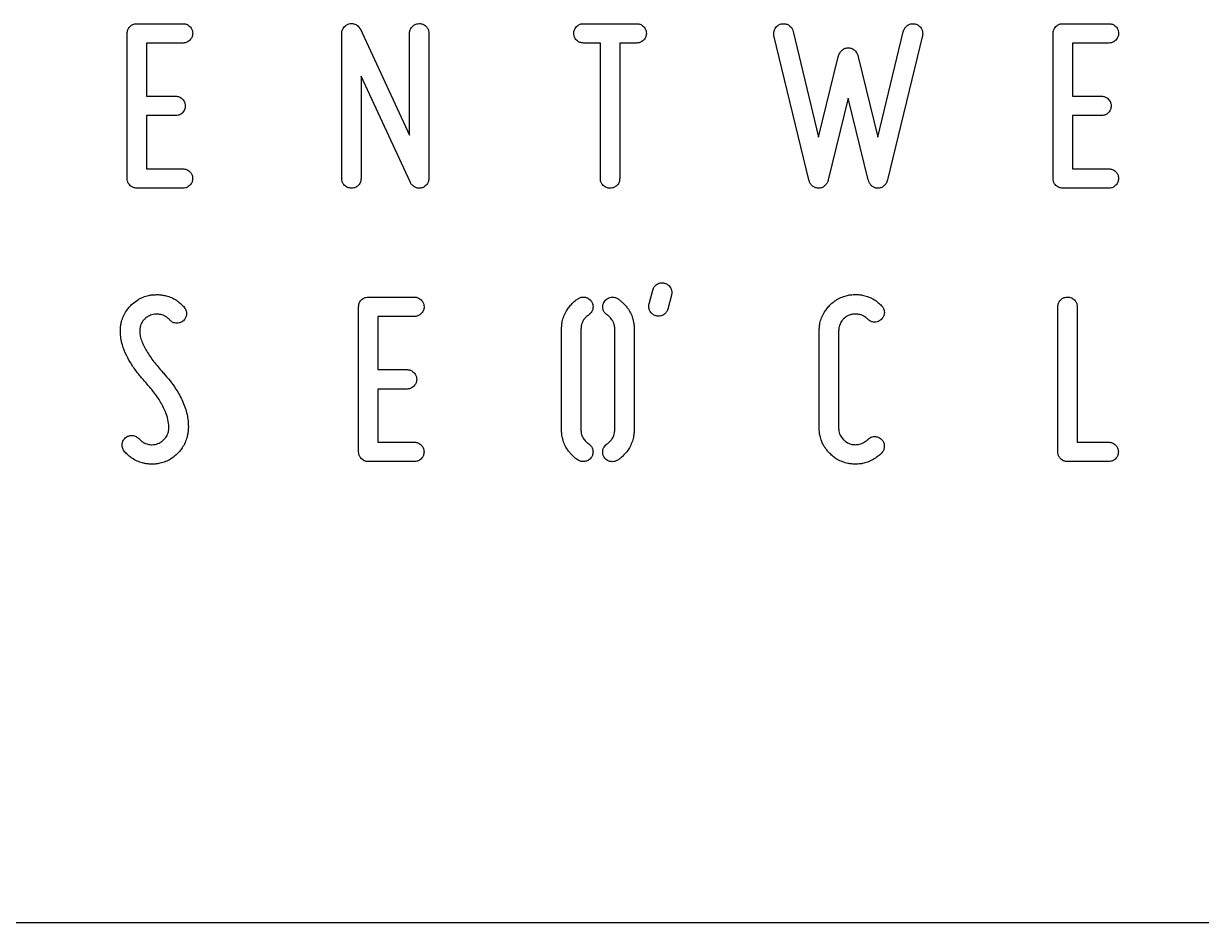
# Model space of a CAD drawing. Header units: millimetres. Extents: x 0 to 1221, y 0 to 920.
# Drawn here: x 305.3 to 610.7, y 0 to 233.1 of the extents above; entities that cross this region are included whole.
import ezdxf

# ---------------------------------------------------------------- set-up
doc = ezdxf.new("R2010")
doc.units = ezdxf.units.MM

msp = doc.modelspace()

# ---------------------------------------------------------------- linework, layer by layer
at = {"color": 7, "linetype": 'Continuous', "lineweight": 25}
for p, q in [((334.71, 233.04), (346.66, 233.04)), ((450.46, 233.04), (464.26, 233.04)), ((574.71, 233.04), (586.66, 233.04)), ((332.19, 192.89), (332.2, 230.53)), ((387.8, 192.89), (387.81, 230.56)), ((392.54, 231.75), (405.36, 204.15)), ((405.36, 204.15), (405.37, 230.56)), ((410.39, 230.56), (410.38, 192.86)), ((508.89, 192.52), (499.84, 230)), ((504.83, 230.97), (511.41, 203.62)), ((526.78, 203.61), (533.37, 230.96)), ((538.36, 229.99), (529.25, 192.51)), ((572.19, 192.89), (572.2, 230.53)), ((337.21, 228.02), (337.21, 214.22)), ((346.66, 228.02), (337.21, 228.02)), ((454.85, 228.02), (450.46, 228.02)), ((454.84, 192.89), (454.85, 228.02)), ((459.87, 228.02), (459.86, 192.89)), ((464.26, 228.02), (459.87, 228.02)), ((577.21, 228.02), (577.21, 214.22)), ((586.66, 228.02), (577.21, 228.02)), ((511.41, 203.62), (516.49, 224.41)), ((521.7, 224.41), (526.78, 203.61)), ((392.82, 219.43), (392.81, 192.89)), ((405.52, 192.01), (392.82, 219.43)), ((337.21, 214.22), (344.74, 214.22)), ((577.21, 214.22), (584.74, 214.22)), ((519.09, 213.72), (513.91, 192.55)), ((524.29, 192.51), (519.09, 213.72)), ((337.21, 209.2), (337.21, 195.4)), ((344.74, 209.2), (337.21, 209.2)), ((577.21, 209.2), (577.21, 195.4)), ((584.74, 209.2), (577.21, 209.2)), ((337.21, 195.4), (346.65, 195.4)), ((577.21, 195.4), (586.65, 195.4)), ((346.65, 190.38), (334.7, 190.38)), ((586.65, 190.38), (574.7, 190.38)), ((339.77, 162.78), (340.33, 162.78)), ((394.69, 162.15), (406.64, 162.15)), ((467.47, 160.36), (468.44, 163.97)), ((473.27, 162.68), (472.3, 159.04)), ((392.17, 122), (392.18, 159.64)), ((573.42, 122), (573.43, 159.64)), ((578.45, 159.64), (578.44, 124.51)), ((340.08, 157.73), (339.74, 157.73)), ((397.2, 157.13), (397.19, 143.33)), ((406.64, 157.13), (397.2, 157.13)), ((330.42, 153.31), (330.42, 153.84)), ((335.44, 153.59), (335.44, 153.34)), ((444.78, 127.78), (444.79, 153.84)), ((449.81, 153.84), (449.8, 127.77)), ((458.58, 127.77), (458.59, 153.84)), ((463.61, 153.84), (463.6, 127.77)), ((511.57, 128.24), (511.58, 153.4)), ((516.6, 153.37), (516.59, 128.27)), ((397.19, 143.33), (404.72, 143.33)), ((397.19, 138.31), (397.19, 124.51)), ((404.72, 138.31), (397.19, 138.31)), ((342.99, 128.05), (342.99, 128.43)), ((338.38, 123.88), (338.6, 123.88)), ((397.19, 124.51), (406.63, 124.51)), ((578.44, 124.51), (586.6, 124.51)), ((406.63, 119.49), (394.68, 119.49)), ((586.6, 119.49), (575.93, 119.49)), ((338.63, 118.83), (338.09, 118.83)), ((0, 0), (920, 0))]:
    msp.add_line(p, q, dxfattribs=at)
for points, knots in [([(332.2, 230.53), (332.21, 230.71), (332.23, 231.14), (332.47, 231.78), (332.79, 232.14), (332.93, 232.3)], [0, 0, 0, 0, 0.266275, 0.667601, 1, 1, 1, 1]), ([(332.93, 232.3), (333.06, 232.42), (333.39, 232.71), (334.01, 232.99), (334.49, 233.03), (334.71, 233.04)], [0, 0, 0, 0, 0.266236, 0.669736, 1, 1, 1, 1]), ([(346.66, 233.04), (346.83, 233.03), (347.27, 233), (347.9, 232.76), (348.27, 232.44), (348.43, 232.3)], [0, 0, 0, 0, 0.266277, 0.667606, 1, 1, 1, 1]), ([(348.43, 232.3), (348.55, 232.17), (348.84, 231.84), (349.12, 231.23), (349.15, 230.74), (349.17, 230.53)], [0, 0, 0, 0, 0.266233, 0.66973, 1, 1, 1, 1]), ([(387.81, 230.56), (387.82, 230.74), (387.84, 231.18), (388.08, 231.81), (388.4, 232.17), (388.54, 232.34)], [0, 0, 0, 0, 0.26628, 0.667601, 1, 1, 1, 1]), ([(388.54, 232.34), (388.67, 232.45), (389, 232.75), (389.62, 233.03), (390.1, 233.06), (390.32, 233.07)], [0, 0, 0, 0, 0.266236, 0.669736, 1, 1, 1, 1]), ([(390.32, 233.07), (390.49, 233.06), (390.94, 233.04), (391.57, 232.8), (391.94, 232.49), (392.1, 232.35)], [0, 0, 0, 0, 0.265482, 0.679431, 1, 1, 1, 1]), ([(392.1, 232.35), (392.14, 232.3), (392.23, 232.21), (392.38, 232.01), (392.48, 231.86), (392.54, 231.75)], [0, 0, 0, 0, 0.254865, 0.509735, 1, 1, 1, 1]), ([(405.37, 230.56), (405.38, 230.73), (405.4, 231.17), (405.65, 231.8), (405.96, 232.17), (406.11, 232.33)], [0, 0, 0, 0, 0.26628, 0.6676, 1, 1, 1, 1]), ([(406.11, 232.33), (406.24, 232.45), (406.57, 232.74), (407.18, 233.02), (407.66, 233.05), (407.88, 233.07)], [0, 0, 0, 0, 0.266235, 0.669734, 1, 1, 1, 1]), ([(407.88, 233.07), (408.06, 233.06), (408.49, 233.03), (409.13, 232.79), (409.49, 232.47), (409.65, 232.33)], [0, 0, 0, 0, 0.266277, 0.667604, 1, 1, 1, 1]), ([(409.65, 232.33), (409.77, 232.2), (410.06, 231.87), (410.34, 231.26), (410.38, 230.77), (410.39, 230.56)], [0, 0, 0, 0, 0.266239, 0.669739, 1, 1, 1, 1]), ([(447.95, 230.53), (447.96, 230.71), (447.98, 231.14), (448.22, 231.78), (448.54, 232.14), (448.68, 232.3)], [0, 0, 0, 0, 0.266275, 0.667601, 1, 1, 1, 1]), ([(448.68, 232.3), (448.81, 232.42), (449.14, 232.72), (449.76, 232.99), (450.24, 233.03), (450.46, 233.04)], [0, 0, 0, 0, 0.266236, 0.669736, 1, 1, 1, 1]), ([(464.26, 233.04), (464.43, 233.03), (464.87, 233), (465.5, 232.76), (465.87, 232.44), (466.03, 232.3)], [0, 0, 0, 0, 0.266277, 0.667604, 1, 1, 1, 1]), ([(466.03, 232.3), (466.15, 232.17), (466.44, 231.84), (466.72, 231.23), (466.75, 230.74), (466.77, 230.53)], [0, 0, 0, 0, 0.266233, 0.66973, 1, 1, 1, 1]), ([(499.81, 230.53), (499.82, 230.71), (499.84, 231.15), (500.08, 231.78), (500.4, 232.14), (500.54, 232.31)], [0, 0, 0, 0, 0.266275, 0.667602, 1, 1, 1, 1]), ([(500.54, 232.31), (500.67, 232.42), (501, 232.72), (501.62, 233), (502.1, 233.03), (502.32, 233.04)], [0, 0, 0, 0, 0.266236, 0.669737, 1, 1, 1, 1]), ([(502.32, 233.04), (502.49, 233.03), (502.94, 233.01), (503.57, 232.77), (503.94, 232.46), (504.1, 232.32)], [0, 0, 0, 0, 0.265482, 0.679432, 1, 1, 1, 1]), ([(504.1, 232.32), (504.19, 232.22), (504.37, 232.02), (504.64, 231.57), (504.75, 231.21), (504.83, 230.97)], [0, 0, 0, 0, 0.261596, 0.523233, 1, 1, 1, 1]), ([(533.37, 230.96), (533.41, 231.09), (533.48, 231.35), (533.7, 231.83), (533.96, 232.12), (534.12, 232.31)], [0, 0, 0, 0, 0.258744, 0.517583, 1, 1, 1, 1]), ([(534.12, 232.31), (534.25, 232.43), (534.58, 232.72), (535.19, 232.99), (535.66, 233.02), (535.88, 233.03)], [0, 0, 0, 0, 0.267285, 0.667451, 1, 1, 1, 1]), ([(535.88, 233.03), (536.05, 233.02), (536.49, 233), (537.12, 232.76), (537.49, 232.44), (537.65, 232.3)], [0, 0, 0, 0, 0.266276, 0.667603, 1, 1, 1, 1]), ([(537.65, 232.3), (537.77, 232.17), (538.06, 231.84), (538.34, 231.22), (538.37, 230.74), (538.39, 230.52)], [0, 0, 0, 0, 0.266234, 0.669729, 1, 1, 1, 1]), ([(572.2, 230.53), (572.21, 230.71), (572.23, 231.14), (572.47, 231.78), (572.79, 232.14), (572.93, 232.3)], [0, 0, 0, 0, 0.266275, 0.667601, 1, 1, 1, 1]), ([(572.93, 232.3), (573.06, 232.42), (573.39, 232.71), (574.01, 232.99), (574.49, 233.03), (574.71, 233.04)], [0, 0, 0, 0, 0.266236, 0.669736, 1, 1, 1, 1]), ([(586.66, 233.04), (586.83, 233.03), (587.27, 233), (587.9, 232.76), (588.27, 232.44), (588.43, 232.3)], [0, 0, 0, 0, 0.266277, 0.667604, 1, 1, 1, 1]), ([(588.43, 232.3), (588.55, 232.17), (588.84, 231.84), (589.12, 231.23), (589.15, 230.74), (589.17, 230.53)], [0, 0, 0, 0, 0.266234, 0.66973, 1, 1, 1, 1]), ([(349.17, 230.53), (349.16, 230.35), (349.13, 229.91), (348.88, 229.29), (348.57, 228.93), (348.43, 228.77)], [0, 0, 0, 0, 0.2715304, 0.6733258, 1, 1, 1, 1]), ([(448.68, 228.76), (448.57, 228.89), (448.27, 229.22), (447.99, 229.83), (447.96, 230.32), (447.95, 230.53)], [0, 0, 0, 0, 0.266239, 0.669739, 1, 1, 1, 1]), ([(466.77, 230.53), (466.76, 230.35), (466.73, 229.92), (466.49, 229.28), (466.17, 228.92), (466.03, 228.76)], [0, 0, 0, 0, 0.266279, 0.667602, 1, 1, 1, 1]), ([(499.84, 230), (499.83, 230.05), (499.82, 230.14), (499.81, 230.32), (499.81, 230.45), (499.81, 230.53)], [0, 0, 0, 0, 0.264144, 0.52828, 1, 1, 1, 1]), ([(538.39, 230.52), (538.39, 230.48), (538.39, 230.38), (538.38, 230.21), (538.37, 230.07), (538.36, 229.99)], [0, 0, 0, 0, 0.2641285, 0.5282621, 1, 1, 1, 1]), ([(589.17, 230.53), (589.16, 230.35), (589.13, 229.91), (588.88, 229.29), (588.57, 228.93), (588.43, 228.77)], [0, 0, 0, 0, 0.2715307, 0.673325, 1, 1, 1, 1]), ([(348.43, 228.77), (348.3, 228.65), (347.97, 228.35), (347.36, 228.07), (346.88, 228.03), (346.66, 228.02)], [0, 0, 0, 0, 0.268048, 0.666965, 1, 1, 1, 1]), ([(450.46, 228.02), (450.28, 228.03), (449.84, 228.06), (449.21, 228.3), (448.85, 228.62), (448.68, 228.76)], [0, 0, 0, 0, 0.266276, 0.667604, 1, 1, 1, 1]), ([(466.03, 228.76), (465.9, 228.64), (465.57, 228.34), (464.96, 228.07), (464.47, 228.03), (464.26, 228.02)], [0, 0, 0, 0, 0.266236, 0.669738, 1, 1, 1, 1]), ([(516.49, 224.41), (516.54, 224.58), (516.64, 224.93), (516.91, 225.52), (517.22, 225.88), (517.42, 226.11)], [0, 0, 0, 0, 0.273299, 0.546807, 1, 1, 1, 1]), ([(517.42, 226.11), (517.55, 226.22), (517.87, 226.5), (518.47, 226.73), (518.93, 226.75), (519.13, 226.77)], [0, 0, 0, 0, 0.277673, 0.676445, 1, 1, 1, 1]), ([(519.13, 226.77), (519.3, 226.76), (519.72, 226.74), (520.34, 226.53), (520.68, 226.21), (520.84, 226.08)], [0, 0, 0, 0, 0.2717594, 0.6753304, 1, 1, 1, 1]), ([(520.84, 226.08), (520.95, 225.95), (521.16, 225.69), (521.48, 225.15), (521.62, 224.7), (521.7, 224.41)], [0, 0, 0, 0, 0.264057, 0.528138, 1, 1, 1, 1]), ([(588.43, 228.77), (588.3, 228.65), (587.97, 228.35), (587.36, 228.07), (586.88, 228.03), (586.66, 228.02)], [0, 0, 0, 0, 0.268047, 0.666961, 1, 1, 1, 1]), ([(344.74, 214.22), (344.91, 214.21), (345.35, 214.18), (345.98, 213.94), (346.35, 213.62), (346.51, 213.48)], [0, 0, 0, 0, 0.266277, 0.667604, 1, 1, 1, 1]), ([(584.74, 214.22), (584.91, 214.21), (585.35, 214.18), (585.98, 213.94), (586.35, 213.62), (586.51, 213.48)], [0, 0, 0, 0, 0.266277, 0.667604, 1, 1, 1, 1]), ([(346.51, 213.48), (346.63, 213.35), (346.92, 213.02), (347.2, 212.41), (347.23, 211.92), (347.25, 211.71)], [0, 0, 0, 0, 0.266241, 0.669761, 1, 1, 1, 1]), ([(347.25, 211.71), (347.24, 211.53), (347.21, 211.1), (346.97, 210.46), (346.65, 210.1), (346.51, 209.94)], [0, 0, 0, 0, 0.266275, 0.667601, 1, 1, 1, 1]), ([(586.51, 213.48), (586.63, 213.35), (586.92, 213.02), (587.2, 212.41), (587.23, 211.92), (587.25, 211.71)], [0, 0, 0, 0, 0.266241, 0.669761, 1, 1, 1, 1]), ([(587.25, 211.71), (587.24, 211.53), (587.21, 211.1), (586.97, 210.46), (586.65, 210.1), (586.51, 209.94)], [0, 0, 0, 0, 0.266274, 0.667602, 1, 1, 1, 1]), ([(346.51, 209.94), (346.38, 209.82), (346.05, 209.52), (345.44, 209.25), (344.95, 209.21), (344.74, 209.2)], [0, 0, 0, 0, 0.266236, 0.669738, 1, 1, 1, 1]), ([(586.51, 209.94), (586.38, 209.82), (586.05, 209.52), (585.44, 209.25), (584.95, 209.21), (584.74, 209.2)], [0, 0, 0, 0, 0.266236, 0.669738, 1, 1, 1, 1]), ([(332.92, 191.12), (332.81, 191.25), (332.51, 191.58), (332.23, 192.19), (332.2, 192.67), (332.19, 192.89)], [0, 0, 0, 0, 0.266234, 0.669729, 1, 1, 1, 1]), ([(346.65, 195.4), (346.82, 195.39), (347.26, 195.36), (347.89, 195.12), (348.25, 194.8), (348.42, 194.66)], [0, 0, 0, 0, 0.266277, 0.667606, 1, 1, 1, 1]), ([(348.42, 194.66), (348.54, 194.53), (348.83, 194.2), (349.11, 193.59), (349.14, 193.1), (349.16, 192.89)], [0, 0, 0, 0, 0.266238, 0.66974, 1, 1, 1, 1]), ([(349.16, 192.89), (349.15, 192.71), (349.12, 192.27), (348.87, 191.65), (348.56, 191.29), (348.42, 191.13)], [0, 0, 0, 0, 0.271525, 0.673325, 1, 1, 1, 1]), ([(388.53, 191.12), (388.42, 191.25), (388.12, 191.58), (387.84, 192.19), (387.81, 192.68), (387.8, 192.89)], [0, 0, 0, 0, 0.266234, 0.66973, 1, 1, 1, 1]), ([(392.81, 192.89), (392.8, 192.72), (392.78, 192.28), (392.54, 191.65), (392.22, 191.28), (392.08, 191.12)], [0, 0, 0, 0, 0.266274, 0.667602, 1, 1, 1, 1]), ([(410.38, 192.86), (410.37, 192.68), (410.35, 192.26), (410.11, 191.64), (409.8, 191.29), (409.66, 191.13)], [0, 0, 0, 0, 0.267547, 0.667423, 1, 1, 1, 1]), ([(455.57, 191.12), (455.46, 191.25), (455.16, 191.58), (454.88, 192.19), (454.85, 192.67), (454.84, 192.89)], [0, 0, 0, 0, 0.266234, 0.669729, 1, 1, 1, 1]), ([(459.86, 192.89), (459.85, 192.71), (459.82, 192.28), (459.58, 191.64), (459.26, 191.28), (459.12, 191.12)], [0, 0, 0, 0, 0.266275, 0.667601, 1, 1, 1, 1]), ([(509.61, 191.14), (509.53, 191.24), (509.36, 191.45), (509.08, 191.9), (508.97, 192.27), (508.89, 192.52)], [0, 0, 0, 0, 0.257102, 0.514255, 1, 1, 1, 1]), ([(513.91, 192.55), (513.87, 192.41), (513.8, 192.14), (513.57, 191.65), (513.32, 191.34), (513.16, 191.13)], [0, 0, 0, 0, 0.2619721, 0.5239672, 1, 1, 1, 1]), ([(524.98, 191.16), (524.9, 191.27), (524.73, 191.47), (524.46, 191.91), (524.36, 192.28), (524.29, 192.51)], [0, 0, 0, 0, 0.261786, 0.523677, 1, 1, 1, 1]), ([(529.25, 192.51), (529.22, 192.37), (529.16, 192.09), (528.93, 191.61), (528.69, 191.32), (528.53, 191.13)], [0, 0, 0, 0, 0.275272, 0.537557, 1, 1, 1, 1]), ([(572.92, 191.12), (572.81, 191.25), (572.51, 191.58), (572.23, 192.19), (572.2, 192.67), (572.19, 192.89)], [0, 0, 0, 0, 0.266234, 0.669729, 1, 1, 1, 1]), ([(586.65, 195.4), (586.82, 195.39), (587.26, 195.36), (587.89, 195.12), (588.25, 194.8), (588.42, 194.66)], [0, 0, 0, 0, 0.266277, 0.667604, 1, 1, 1, 1]), ([(588.42, 194.66), (588.54, 194.53), (588.83, 194.2), (589.11, 193.59), (589.14, 193.1), (589.16, 192.89)], [0, 0, 0, 0, 0.266238, 0.66974, 1, 1, 1, 1]), ([(589.16, 192.89), (589.15, 192.71), (589.12, 192.27), (588.87, 191.65), (588.56, 191.29), (588.42, 191.13)], [0, 0, 0, 0, 0.271525, 0.673324, 1, 1, 1, 1]), ([(334.7, 190.38), (334.52, 190.39), (334.08, 190.42), (333.45, 190.66), (333.09, 190.97), (332.92, 191.12)], [0, 0, 0, 0, 0.266276, 0.667604, 1, 1, 1, 1]), ([(348.42, 191.13), (348.29, 191.01), (347.96, 190.71), (347.35, 190.43), (346.87, 190.39), (346.65, 190.38)], [0, 0, 0, 0, 0.268048, 0.666965, 1, 1, 1, 1]), ([(390.3, 190.38), (390.13, 190.39), (389.69, 190.42), (389.06, 190.66), (388.7, 190.98), (388.53, 191.12)], [0, 0, 0, 0, 0.266276, 0.667604, 1, 1, 1, 1]), ([(392.08, 191.12), (391.95, 191), (391.62, 190.71), (391, 190.43), (390.52, 190.4), (390.3, 190.38)], [0, 0, 0, 0, 0.266236, 0.669736, 1, 1, 1, 1]), ([(406.11, 191.13), (406.04, 191.2), (405.91, 191.34), (405.7, 191.62), (405.59, 191.86), (405.52, 192.01)], [0, 0, 0, 0, 0.270335, 0.540598, 1, 1, 1, 1]), ([(407.87, 190.38), (407.69, 190.39), (407.26, 190.41), (406.63, 190.65), (406.28, 190.98), (406.11, 191.13)], [0, 0, 0, 0, 0.272776, 0.656947, 1, 1, 1, 1]), ([(409.66, 191.13), (409.52, 191.01), (409.19, 190.71), (408.57, 190.43), (408.08, 190.39), (407.87, 190.38)], [0, 0, 0, 0, 0.268991, 0.675474, 1, 1, 1, 1]), ([(457.35, 190.38), (457.17, 190.39), (456.73, 190.41), (456.1, 190.66), (455.74, 190.97), (455.57, 191.12)], [0, 0, 0, 0, 0.266276, 0.667604, 1, 1, 1, 1]), ([(459.12, 191.12), (458.99, 191), (458.66, 190.71), (458.04, 190.43), (457.56, 190.4), (457.35, 190.38)], [0, 0, 0, 0, 0.266236, 0.669738, 1, 1, 1, 1]), ([(511.4, 190.38), (511.22, 190.39), (510.78, 190.42), (510.14, 190.66), (509.78, 190.98), (509.61, 191.14)], [0, 0, 0, 0, 0.269121, 0.662633, 1, 1, 1, 1]), ([(513.16, 191.13), (513.03, 191.02), (512.69, 190.72), (512.08, 190.43), (511.61, 190.4), (511.4, 190.38)], [0, 0, 0, 0, 0.273013, 0.683884, 1, 1, 1, 1]), ([(526.77, 190.38), (526.59, 190.39), (526.16, 190.41), (525.52, 190.66), (525.16, 191), (524.98, 191.16)], [0, 0, 0, 0, 0.267117, 0.646661, 1, 1, 1, 1]), ([(528.53, 191.13), (528.4, 191.01), (528.06, 190.71), (527.45, 190.43), (526.98, 190.39), (526.77, 190.38)], [0, 0, 0, 0, 0.273012, 0.68388, 1, 1, 1, 1]), ([(574.7, 190.38), (574.52, 190.39), (574.08, 190.42), (573.45, 190.66), (573.09, 190.97), (572.92, 191.12)], [0, 0, 0, 0, 0.266276, 0.667604, 1, 1, 1, 1]), ([(588.42, 191.13), (588.29, 191.01), (587.96, 190.71), (587.35, 190.43), (586.87, 190.39), (586.65, 190.38)], [0, 0, 0, 0, 0.268047, 0.666961, 1, 1, 1, 1]), ([(468.44, 163.97), (468.49, 164.14), (468.62, 164.55), (469.02, 165.11), (469.42, 165.38), (469.6, 165.5)], [0, 0, 0, 0, 0.268313, 0.661975, 1, 1, 1, 1]), ([(469.6, 165.5), (469.71, 165.56), (469.91, 165.67), (470.33, 165.81), (470.65, 165.83), (470.86, 165.85)], [0, 0, 0, 0, 0.262468, 0.525044, 1, 1, 1, 1]), ([(470.86, 165.85), (470.92, 165.85), (471.04, 165.84), (471.25, 165.81), (471.4, 165.78), (471.49, 165.75)], [0, 0, 0, 0, 0.281515, 0.562912, 1, 1, 1, 1]), ([(471.49, 165.75), (471.65, 165.7), (472.08, 165.55), (472.63, 165.16), (472.91, 164.76), (473.02, 164.59)], [0, 0, 0, 0, 0.265918, 0.69152, 1, 1, 1, 1]), ([(333.56, 160.4), (334.02, 160.77), (334.87, 161.46), (336.31, 162.17), (337.59, 162.56), (338.76, 162.75), (339.43, 162.77), (339.77, 162.78)], [0, 0, 0, 0, 0.263859, 0.480405, 0.703287, 0.850802, 1, 1, 1, 1]), ([(340.33, 162.78), (340.66, 162.75), (341.31, 162.7), (342.43, 162.48), (343.68, 162.06), (344.9, 161.38), (345.96, 160.58), (346.54, 159.97), (346.83, 159.67)], [0, 0, 0, 0, 0.1322933, 0.2658778, 0.4617462, 0.6633211, 0.8302201, 1, 1, 1, 1]), ([(392.92, 161.41), (393.05, 161.53), (393.37, 161.83), (393.99, 162.1), (394.47, 162.14), (394.69, 162.15)], [0, 0, 0, 0, 0.26624, 0.669729, 1, 1, 1, 1]), ([(406.64, 162.15), (406.81, 162.14), (407.25, 162.11), (407.88, 161.87), (408.25, 161.55), (408.41, 161.41)], [0, 0, 0, 0, 0.266281, 0.66759, 1, 1, 1, 1]), ([(448.96, 161.68), (449.08, 161.76), (449.41, 161.98), (449.93, 162.13), (450.31, 162.15), (450.44, 162.15)], [0, 0, 0, 0, 0.270602, 0.760882, 1, 1, 1, 1]), ([(450.44, 162.15), (450.61, 162.14), (451.05, 162.12), (451.68, 161.87), (452.04, 161.55), (452.21, 161.4)], [0, 0, 0, 0, 0.268164, 0.661797, 1, 1, 1, 1]), ([(456.19, 161.38), (456.32, 161.5), (456.65, 161.79), (457.27, 162.07), (457.75, 162.1), (457.97, 162.12)], [0, 0, 0, 0, 0.266232, 0.669745, 1, 1, 1, 1]), ([(457.97, 162.12), (458.1, 162.11), (458.37, 162.1), (458.89, 161.99), (459.22, 161.8), (459.44, 161.68)], [0, 0, 0, 0, 0.262366, 0.524879, 1, 1, 1, 1]), ([(473.02, 164.59), (473.08, 164.49), (473.18, 164.27), (473.33, 163.85), (473.35, 163.52), (473.37, 163.31)], [0, 0, 0, 0, 0.266836, 0.533795, 1, 1, 1, 1]), ([(473.37, 163.31), (473.36, 163.25), (473.36, 163.13), (473.33, 162.92), (473.29, 162.77), (473.27, 162.68)], [0, 0, 0, 0, 0.281501, 0.562883, 1, 1, 1, 1]), ([(514.34, 160.05), (514.58, 160.27), (515.05, 160.73), (515.97, 161.41), (517.13, 162.06), (518.46, 162.52), (519.76, 162.77), (520.58, 162.8), (520.99, 162.81)], [0, 0, 0, 0, 0.132109, 0.265456, 0.464302, 0.668954, 0.833118, 1, 1, 1, 1]), ([(520.99, 162.81), (521.33, 162.8), (522.01, 162.78), (523.17, 162.59), (524.45, 162.2), (525.71, 161.57), (526.82, 160.79), (527.43, 160.21), (527.74, 159.92)], [0, 0, 0, 0, 0.1348039, 0.271112, 0.465161, 0.6648088, 0.8311053, 1, 1, 1, 1]), ([(574.17, 161.41), (574.3, 161.53), (574.63, 161.82), (575.24, 162.1), (575.73, 162.14), (575.94, 162.15)], [0, 0, 0, 0, 0.26624, 0.669729, 1, 1, 1, 1]), ([(575.94, 162.15), (576.12, 162.14), (576.55, 162.12), (577.19, 161.88), (577.55, 161.56), (577.71, 161.41)], [0, 0, 0, 0, 0.266281, 0.66759, 1, 1, 1, 1]), ([(330.42, 153.84), (330.45, 154.17), (330.51, 154.82), (330.75, 155.97), (331.2, 157.26), (331.9, 158.51), (332.7, 159.56), (333.27, 160.12), (333.56, 160.4)], [0, 0, 0, 0, 0.1318996, 0.2649755, 0.4693937, 0.6797848, 0.8387213, 1, 1, 1, 1]), ([(346.83, 159.67), (346.95, 159.52), (347.27, 159.11), (347.54, 158.44), (347.57, 157.93), (347.58, 157.76)], [0, 0, 0, 0, 0.276889, 0.746802, 1, 1, 1, 1]), ([(392.18, 159.64), (392.19, 159.82), (392.21, 160.25), (392.45, 160.89), (392.77, 161.25), (392.92, 161.41)], [0, 0, 0, 0, 0.266282, 0.667614, 1, 1, 1, 1]), ([(408.41, 161.41), (408.53, 161.28), (408.82, 160.95), (409.1, 160.34), (409.13, 159.85), (409.15, 159.64)], [0, 0, 0, 0, 0.266241, 0.669761, 1, 1, 1, 1]), ([(409.15, 159.64), (409.14, 159.46), (409.11, 159.02), (408.86, 158.4), (408.55, 158.04), (408.41, 157.88)], [0, 0, 0, 0, 0.2715307, 0.673325, 1, 1, 1, 1]), ([(444.79, 153.84), (444.8, 154.17), (444.81, 154.82), (444.98, 155.96), (445.35, 157.23), (445.96, 158.49), (446.71, 159.59), (447.27, 160.19), (447.55, 160.49)], [0, 0, 0, 0, 0.1321129, 0.2654866, 0.4637825, 0.6678567, 0.8325762, 1, 1, 1, 1]), ([(447.55, 160.49), (447.67, 160.6), (447.9, 160.83), (448.36, 161.24), (448.73, 161.51), (448.96, 161.68)], [0, 0, 0, 0, 0.263872, 0.527755, 1, 1, 1, 1]), ([(452.21, 161.4), (452.33, 161.27), (452.62, 160.93), (452.9, 160.32), (452.93, 159.85), (452.95, 159.64)], [0, 0, 0, 0, 0.271237, 0.686942, 1, 1, 1, 1]), ([(452.95, 159.64), (452.94, 159.47), (452.91, 159.03), (452.68, 158.41), (452.36, 158.05), (452.22, 157.89)], [0, 0, 0, 0, 0.2671987, 0.6717382, 1, 1, 1, 1]), ([(455.46, 159.61), (455.46, 159.79), (455.49, 160.22), (455.73, 160.85), (456.05, 161.22), (456.19, 161.38)], [0, 0, 0, 0, 0.266282, 0.667614, 1, 1, 1, 1]), ([(456.21, 157.85), (456.08, 157.98), (455.79, 158.29), (455.5, 158.9), (455.47, 159.38), (455.46, 159.61)], [0, 0, 0, 0, 0.273074, 0.645686, 1, 1, 1, 1]), ([(459.44, 161.68), (459.57, 161.59), (459.82, 161.41), (460.3, 161.02), (460.63, 160.7), (460.85, 160.49)], [0, 0, 0, 0, 0.2519093, 0.5038186, 1, 1, 1, 1]), ([(460.85, 160.49), (461.08, 160.25), (461.53, 159.78), (462.21, 158.85), (462.86, 157.7), (463.32, 156.37), (463.57, 155.07), (463.6, 154.25), (463.61, 153.84)], [0, 0, 0, 0, 0.1321103, 0.2654579, 0.4643055, 0.6689591, 0.8331211, 1, 1, 1, 1]), ([(467.37, 159.7), (467.38, 159.76), (467.38, 159.88), (467.41, 160.1), (467.44, 160.26), (467.47, 160.36)], [0, 0, 0, 0, 0.268247, 0.536453, 1, 1, 1, 1]), ([(467.75, 158.45), (467.69, 158.55), (467.57, 158.74), (467.41, 159.16), (467.39, 159.49), (467.37, 159.7)], [0, 0, 0, 0, 0.26073, 0.521562, 1, 1, 1, 1]), ([(472.3, 159.04), (472.25, 158.88), (472.12, 158.48), (471.74, 157.95), (471.35, 157.69), (471.17, 157.57)], [0, 0, 0, 0, 0.2668509, 0.6603253, 1, 1, 1, 1]), ([(511.58, 153.4), (511.59, 153.73), (511.61, 154.38), (511.78, 155.51), (512.14, 156.79), (512.75, 158.05), (513.5, 159.15), (514.06, 159.75), (514.34, 160.05)], [0, 0, 0, 0, 0.132113, 0.265487, 0.463782, 0.667857, 0.832576, 1, 1, 1, 1]), ([(527.74, 159.92), (527.85, 159.79), (528.14, 159.45), (528.41, 158.84), (528.44, 158.36), (528.46, 158.16)], [0, 0, 0, 0, 0.269462, 0.690255, 1, 1, 1, 1]), ([(573.43, 159.64), (573.44, 159.82), (573.47, 160.25), (573.71, 160.89), (574.03, 161.25), (574.17, 161.41)], [0, 0, 0, 0, 0.266282, 0.667614, 1, 1, 1, 1]), ([(577.71, 161.41), (577.83, 161.28), (578.12, 160.96), (578.4, 160.34), (578.44, 159.86), (578.45, 159.64)], [0, 0, 0, 0, 0.266241, 0.669761, 1, 1, 1, 1]), ([(336.88, 156.63), (336.67, 156.41), (336.29, 156.03), (335.88, 155.37), (335.55, 154.58), (335.48, 153.97), (335.44, 153.59)], [0, 0, 0, 0, 0.264871, 0.464465, 0.66988, 1, 1, 1, 1]), ([(339.74, 157.73), (339.46, 157.71), (338.95, 157.69), (338.24, 157.48), (337.54, 157.15), (337.12, 156.82), (336.88, 156.63)], [0, 0, 0, 0, 0.267995, 0.484331, 0.706874, 1, 1, 1, 1]), ([(343.12, 156.31), (342.9, 156.53), (342.51, 156.9), (341.83, 157.3), (341.04, 157.62), (340.44, 157.69), (340.08, 157.73)], [0, 0, 0, 0, 0.265912, 0.474221, 0.688636, 1, 1, 1, 1]), ([(345.07, 155.37), (344.87, 155.39), (344.39, 155.43), (343.69, 155.74), (343.31, 156.13), (343.12, 156.31)], [0, 0, 0, 0, 0.271907, 0.643817, 1, 1, 1, 1]), ([(346.76, 156.03), (346.64, 155.93), (346.3, 155.65), (345.71, 155.41), (345.26, 155.38), (345.07, 155.37)], [0, 0, 0, 0, 0.264194, 0.695369, 1, 1, 1, 1]), ([(347.58, 157.76), (347.55, 157.58), (347.49, 157.12), (347.22, 156.5), (346.89, 156.16), (346.76, 156.03)], [0, 0, 0, 0, 0.275612, 0.718319, 1, 1, 1, 1]), ([(408.41, 157.88), (408.28, 157.76), (407.96, 157.47), (407.34, 157.18), (406.86, 157.14), (406.64, 157.13)], [0, 0, 0, 0, 0.268047, 0.666961, 1, 1, 1, 1]), ([(451.09, 156.95), (450.89, 156.72), (450.53, 156.32), (450.16, 155.64), (449.87, 154.84), (449.83, 154.22), (449.81, 153.84)], [0, 0, 0, 0, 0.264969, 0.463727, 0.668283, 1, 1, 1, 1]), ([(451.85, 157.54), (451.78, 157.49), (451.65, 157.4), (451.39, 157.2), (451.21, 157.05), (451.09, 156.95)], [0, 0, 0, 0, 0.2581429, 0.5162891, 1, 1, 1, 1]), ([(452.22, 157.89), (452.19, 157.85), (452.13, 157.79), (452.01, 157.68), (451.91, 157.59), (451.85, 157.54)], [0, 0, 0, 0, 0.26056, 0.521121, 1, 1, 1, 1]), ([(456.83, 157.38), (456.77, 157.41), (456.65, 157.48), (456.43, 157.63), (456.29, 157.77), (456.21, 157.85)], [0, 0, 0, 0, 0.267927, 0.535803, 1, 1, 1, 1]), ([(457.31, 156.94), (457.26, 156.99), (457.18, 157.07), (457.02, 157.22), (456.91, 157.32), (456.83, 157.38)], [0, 0, 0, 0, 0.275645, 0.551294, 1, 1, 1, 1]), ([(458.59, 153.84), (458.58, 154.14), (458.55, 154.68), (458.33, 155.42), (457.97, 156.19), (457.56, 156.66), (457.31, 156.94)], [0, 0, 0, 0, 0.264967, 0.463775, 0.668383, 1, 1, 1, 1]), ([(469.26, 157.29), (469.09, 157.34), (468.67, 157.48), (468.13, 157.88), (467.87, 158.27), (467.75, 158.45)], [0, 0, 0, 0, 0.2689706, 0.680527, 1, 1, 1, 1]), ([(469.88, 157.19), (469.82, 157.19), (469.7, 157.2), (469.49, 157.23), (469.35, 157.26), (469.26, 157.29)], [0, 0, 0, 0, 0.281501, 0.562885, 1, 1, 1, 1]), ([(471.17, 157.57), (471.07, 157.51), (470.86, 157.39), (470.44, 157.23), (470.1, 157.21), (469.88, 157.19)], [0, 0, 0, 0, 0.260562, 0.521241, 1, 1, 1, 1]), ([(517.87, 156.47), (517.67, 156.24), (517.31, 155.85), (516.94, 155.16), (516.66, 154.36), (516.62, 153.75), (516.6, 153.37)], [0, 0, 0, 0, 0.2655596, 0.4655881, 0.6714403, 1, 1, 1, 1]), ([(520.99, 157.76), (520.68, 157.74), (520.14, 157.72), (519.39, 157.5), (518.62, 157.14), (518.16, 156.73), (517.87, 156.47)], [0, 0, 0, 0, 0.268235, 0.466888, 0.671368, 1, 1, 1, 1]), ([(524.19, 156.41), (523.95, 156.62), (523.52, 157), (522.8, 157.4), (521.98, 157.69), (521.36, 157.73), (520.99, 157.76)], [0, 0, 0, 0, 0.272139, 0.478454, 0.69088, 1, 1, 1, 1]), ([(525.95, 155.66), (525.77, 155.67), (525.34, 155.69), (524.7, 155.93), (524.36, 156.25), (524.19, 156.41)], [0, 0, 0, 0, 0.272775, 0.656947, 1, 1, 1, 1]), ([(527.72, 156.39), (527.59, 156.28), (527.26, 155.98), (526.65, 155.7), (526.16, 155.67), (525.95, 155.66)], [0, 0, 0, 0, 0.266231, 0.669742, 1, 1, 1, 1]), ([(528.46, 158.16), (528.45, 157.99), (528.42, 157.55), (528.18, 156.92), (527.86, 156.56), (527.72, 156.39)], [0, 0, 0, 0, 0.266282, 0.667615, 1, 1, 1, 1]), ([(336.85, 140.16), (336.23, 140.87), (334.99, 142.28), (333.35, 144.58), (331.93, 147.04), (331, 149.37), (330.5, 151.48), (330.45, 152.7), (330.42, 153.31)], [0, 0, 0, 0, 0.187987, 0.377109, 0.565305, 0.757071, 0.877357, 1, 1, 1, 1]), ([(335.44, 153.34), (335.47, 152.88), (335.54, 151.95), (336.16, 150.04), (337.41, 147.7), (339.37, 144.98), (340.87, 143.27), (341.65, 142.39)], [0, 0, 0, 0, 0.1067546, 0.2175186, 0.467609, 0.7245068, 1, 1, 1, 1]), ([(341.65, 142.39), (342.21, 141.74), (343.35, 140.44), (345.05, 138.06), (346.66, 135.18), (347.61, 132.37), (347.99, 130.11), (348.02, 129.05), (348.04, 128.52)], [0, 0, 0, 0, 0.165473, 0.331938, 0.56091, 0.796957, 0.897918, 1, 1, 1, 1]), ([(404.72, 143.33), (404.89, 143.32), (405.33, 143.29), (405.96, 143.05), (406.33, 142.74), (406.49, 142.59)], [0, 0, 0, 0, 0.266281, 0.66759, 1, 1, 1, 1]), ([(406.49, 142.59), (406.61, 142.46), (406.9, 142.13), (407.18, 141.52), (407.21, 141.04), (407.23, 140.82)], [0, 0, 0, 0, 0.266226, 0.669699, 1, 1, 1, 1]), ([(407.23, 140.82), (407.22, 140.64), (407.19, 140.21), (406.95, 139.57), (406.64, 139.21), (406.49, 139.05)], [0, 0, 0, 0, 0.266277, 0.667588, 1, 1, 1, 1]), ([(342.99, 128.43), (342.94, 129.09), (342.84, 130.45), (342.05, 132.75), (340.7, 135.27), (338.87, 137.85), (337.5, 139.42), (336.85, 140.16)], [0, 0, 0, 0, 0.146999, 0.3002769, 0.5373813, 0.7797491, 1, 1, 1, 1]), ([(406.49, 139.05), (406.36, 138.93), (406.03, 138.64), (405.42, 138.36), (404.94, 138.32), (404.72, 138.31)], [0, 0, 0, 0, 0.266241, 0.669731, 1, 1, 1, 1]), ([(348.04, 128.52), (348.04, 128.46), (348.04, 128.33), (348.03, 128.08), (348.02, 127.89), (348.01, 127.77)], [0, 0, 0, 0, 0.250576, 0.501153, 1, 1, 1, 1]), ([(514.33, 121.59), (514.11, 121.83), (513.66, 122.31), (512.97, 123.23), (512.32, 124.39), (511.86, 125.71), (511.61, 127.02), (511.59, 127.83), (511.57, 128.24)], [0, 0, 0, 0, 0.132108, 0.265454, 0.464295, 0.668942, 0.833113, 1, 1, 1, 1]), ([(516.59, 128.27), (516.61, 127.97), (516.63, 127.43), (516.85, 126.69), (517.21, 125.92), (517.61, 125.45), (517.86, 125.17)], [0, 0, 0, 0, 0.265519, 0.466525, 0.673404, 1, 1, 1, 1]), ([(330.85, 123.89), (330.88, 124.06), (330.94, 124.52), (331.23, 125.14), (331.57, 125.5), (331.7, 125.64)], [0, 0, 0, 0, 0.263168, 0.709101, 1, 1, 1, 1]), ([(331.7, 125.64), (331.84, 125.76), (332.2, 126.04), (332.84, 126.24), (333.3, 126.26), (333.49, 126.27)], [0, 0, 0, 0, 0.2857798, 0.7052107, 1, 1, 1, 1]), ([(333.49, 126.27), (333.68, 126.24), (334.18, 126.16), (334.82, 125.83), (335.19, 125.49), (335.34, 125.36)], [0, 0, 0, 0, 0.27602, 0.724918, 1, 1, 1, 1]), ([(335.34, 125.36), (335.55, 125.14), (335.93, 124.75), (336.59, 124.34), (337.37, 124), (337.99, 123.93), (338.38, 123.88)], [0, 0, 0, 0, 0.266871, 0.46408, 0.667057, 1, 1, 1, 1]), ([(341.55, 125.04), (341.77, 125.26), (342.14, 125.63), (342.54, 126.28), (342.87, 127.05), (342.95, 127.67), (342.99, 128.05)], [0, 0, 0, 0, 0.266973, 0.461985, 0.662666, 1, 1, 1, 1]), ([(348.01, 127.77), (347.98, 127.44), (347.92, 126.79), (347.68, 125.66), (347.23, 124.37), (346.53, 123.13), (345.73, 122.08), (345.16, 121.53), (344.87, 121.25)], [0, 0, 0, 0, 0.131707, 0.264608, 0.468576, 0.67849, 0.83808, 1, 1, 1, 1]), ([(447.54, 121.13), (447.32, 121.36), (446.87, 121.84), (446.18, 122.76), (445.53, 123.92), (445.07, 125.25), (444.82, 126.55), (444.8, 127.36), (444.78, 127.78)], [0, 0, 0, 0, 0.1321103, 0.2654579, 0.4643055, 0.6689591, 0.8331211, 1, 1, 1, 1]), ([(449.8, 127.77), (449.82, 127.47), (449.84, 126.93), (450.06, 126.19), (450.42, 125.42), (450.83, 124.96), (451.09, 124.67)], [0, 0, 0, 0, 0.264967, 0.463775, 0.668383, 1, 1, 1, 1]), ([(457.3, 124.67), (457.5, 124.89), (457.86, 125.29), (458.23, 125.97), (458.52, 126.77), (458.56, 127.39), (458.58, 127.77)], [0, 0, 0, 0, 0.264969, 0.463727, 0.668283, 1, 1, 1, 1]), ([(463.6, 127.77), (463.59, 127.45), (463.58, 126.79), (463.41, 125.66), (463.04, 124.38), (462.43, 123.12), (461.68, 122.02), (461.12, 121.42), (460.84, 121.12)], [0, 0, 0, 0, 0.132113, 0.265487, 0.463783, 0.667857, 0.832576, 1, 1, 1, 1]), ([(520.98, 123.88), (521.31, 123.9), (521.87, 123.93), (522.63, 124.18), (523.41, 124.57), (523.89, 125), (524.18, 125.26)], [0, 0, 0, 0, 0.274582, 0.469017, 0.66903, 1, 1, 1, 1]), ([(524.18, 125.26), (524.31, 125.38), (524.63, 125.67), (525.25, 125.94), (525.72, 125.97), (525.94, 125.98)], [0, 0, 0, 0, 0.267285, 0.667451, 1, 1, 1, 1]), ([(525.94, 125.98), (526.11, 125.97), (526.55, 125.95), (527.18, 125.71), (527.55, 125.39), (527.71, 125.24)], [0, 0, 0, 0, 0.266272, 0.667618, 1, 1, 1, 1]), ([(527.71, 125.24), (527.83, 125.11), (528.12, 124.79), (528.4, 124.17), (528.43, 123.69), (528.45, 123.47)], [0, 0, 0, 0, 0.266241, 0.669761, 1, 1, 1, 1]), ([(331.6, 121.97), (331.48, 122.12), (331.16, 122.53), (330.89, 123.2), (330.86, 123.71), (330.85, 123.89)], [0, 0, 0, 0, 0.27689, 0.746801, 1, 1, 1, 1]), ([(338.6, 123.88), (338.89, 123.9), (339.41, 123.92), (340.13, 124.14), (340.85, 124.48), (341.29, 124.84), (341.55, 125.04)], [0, 0, 0, 0, 0.268545, 0.479869, 0.697265, 1, 1, 1, 1]), ([(406.63, 124.51), (406.8, 124.5), (407.24, 124.47), (407.87, 124.23), (408.24, 123.91), (408.4, 123.77)], [0, 0, 0, 0, 0.266272, 0.667619, 1, 1, 1, 1]), ([(408.4, 123.77), (408.52, 123.64), (408.81, 123.31), (409.09, 122.7), (409.12, 122.21), (409.14, 122)], [0, 0, 0, 0, 0.266241, 0.669761, 1, 1, 1, 1]), ([(451.09, 124.67), (451.14, 124.62), (451.26, 124.51), (451.5, 124.32), (451.68, 124.19), (451.81, 124.1)], [0, 0, 0, 0, 0.2543542, 0.5087109, 1, 1, 1, 1]), ([(451.81, 124.1), (451.84, 124.08), (451.92, 124.03), (452.04, 123.92), (452.13, 123.84), (452.18, 123.79)], [0, 0, 0, 0, 0.271387, 0.54274, 1, 1, 1, 1]), ([(452.18, 123.79), (452.3, 123.66), (452.6, 123.32), (452.89, 122.7), (452.92, 122.22), (452.94, 122)], [0, 0, 0, 0, 0.268994, 0.675473, 1, 1, 1, 1]), ([(455.45, 121.97), (455.46, 122.15), (455.48, 122.59), (455.73, 123.23), (456.05, 123.59), (456.2, 123.76)], [0, 0, 0, 0, 0.269163, 0.667351, 1, 1, 1, 1]), ([(456.2, 123.76), (456.23, 123.78), (456.28, 123.84), (456.39, 123.93), (456.48, 124), (456.54, 124.04)], [0, 0, 0, 0, 0.253396, 0.50679, 1, 1, 1, 1]), ([(456.54, 124.04), (456.61, 124.09), (456.75, 124.2), (457, 124.4), (457.18, 124.56), (457.3, 124.67)], [0, 0, 0, 0, 0.260481, 0.520958, 1, 1, 1, 1]), ([(517.86, 125.17), (518.09, 124.96), (518.49, 124.6), (519.17, 124.23), (519.97, 123.94), (520.59, 123.91), (520.98, 123.88)], [0, 0, 0, 0, 0.2683931, 0.463654, 0.6645739, 1, 1, 1, 1]), ([(528.45, 123.47), (528.44, 123.3), (528.41, 122.86), (528.17, 122.24), (527.86, 121.87), (527.73, 121.72)], [0, 0, 0, 0, 0.26968, 0.679114, 1, 1, 1, 1]), ([(586.6, 124.51), (586.77, 124.5), (587.21, 124.47), (587.84, 124.23), (588.2, 123.91), (588.37, 123.77)], [0, 0, 0, 0, 0.266272, 0.667618, 1, 1, 1, 1]), ([(588.37, 123.77), (588.49, 123.64), (588.78, 123.31), (589.06, 122.7), (589.09, 122.21), (589.11, 122)], [0, 0, 0, 0, 0.266241, 0.669761, 1, 1, 1, 1]), ([(338.09, 118.83), (337.77, 118.86), (337.12, 118.92), (335.99, 119.16), (334.72, 119.61), (333.48, 120.3), (332.44, 121.1), (331.88, 121.68), (331.6, 121.97)], [0, 0, 0, 0, 0.131826, 0.264848, 0.467452, 0.675971, 0.836759, 1, 1, 1, 1]), ([(344.87, 121.25), (344.4, 120.86), (343.56, 120.17), (342.12, 119.45), (340.84, 119.05), (339.66, 118.86), (338.97, 118.84), (338.63, 118.83)], [0, 0, 0, 0, 0.263706, 0.477893, 0.698341, 0.848275, 1, 1, 1, 1]), ([(392.9, 120.23), (392.79, 120.36), (392.49, 120.69), (392.21, 121.3), (392.18, 121.79), (392.17, 122)], [0, 0, 0, 0, 0.266227, 0.669698, 1, 1, 1, 1]), ([(394.68, 119.49), (394.5, 119.5), (394.06, 119.53), (393.43, 119.77), (393.07, 120.09), (392.9, 120.23)], [0, 0, 0, 0, 0.266281, 0.667589, 1, 1, 1, 1]), ([(408.4, 120.24), (408.27, 120.12), (407.95, 119.83), (407.33, 119.54), (406.85, 119.5), (406.63, 119.49)], [0, 0, 0, 0, 0.268056, 0.666949, 1, 1, 1, 1]), ([(409.14, 122), (409.13, 121.82), (409.1, 121.38), (408.85, 120.76), (408.54, 120.4), (408.4, 120.24)], [0, 0, 0, 0, 0.2715307, 0.673325, 1, 1, 1, 1]), ([(449.05, 119.87), (448.91, 119.96), (448.63, 120.15), (448.12, 120.56), (447.77, 120.9), (447.54, 121.13)], [0, 0, 0, 0, 0.254334, 0.508666, 1, 1, 1, 1]), ([(450.43, 119.49), (450.3, 119.5), (450.05, 119.51), (449.57, 119.6), (449.25, 119.77), (449.05, 119.87)], [0, 0, 0, 0, 0.260858, 0.521822, 1, 1, 1, 1]), ([(452.18, 120.23), (452.05, 120.11), (451.72, 119.82), (451.1, 119.54), (450.63, 119.51), (450.43, 119.49)], [0, 0, 0, 0, 0.271241, 0.686938, 1, 1, 1, 1]), ([(452.94, 122), (452.93, 121.83), (452.9, 121.39), (452.65, 120.76), (452.33, 120.4), (452.18, 120.23)], [0, 0, 0, 0, 0.268146, 0.661807, 1, 1, 1, 1]), ([(456.18, 120.21), (456.06, 120.35), (455.77, 120.68), (455.49, 121.29), (455.46, 121.77), (455.45, 121.97)], [0, 0, 0, 0, 0.2712278, 0.6869207, 1, 1, 1, 1]), ([(457.95, 119.46), (457.78, 119.47), (457.34, 119.5), (456.71, 119.74), (456.35, 120.06), (456.18, 120.21)], [0, 0, 0, 0, 0.268155, 0.661824, 1, 1, 1, 1]), ([(459.3, 119.84), (459.19, 119.77), (458.97, 119.65), (458.52, 119.5), (458.18, 119.47), (457.95, 119.46)], [0, 0, 0, 0, 0.266425, 0.53288, 1, 1, 1, 1]), ([(460.84, 121.12), (460.72, 121), (460.47, 120.75), (459.97, 120.31), (459.57, 120.02), (459.3, 119.84)], [0, 0, 0, 0, 0.259763, 0.519539, 1, 1, 1, 1]), ([(520.98, 118.83), (520.65, 118.84), (520, 118.86), (518.87, 119.03), (517.59, 119.39), (516.33, 120), (515.23, 120.75), (514.63, 121.31), (514.33, 121.59)], [0, 0, 0, 0, 0.1321119, 0.2654847, 0.463781, 0.6678556, 0.8325756, 1, 1, 1, 1]), ([(527.73, 121.72), (527.48, 121.48), (526.99, 121.01), (526.04, 120.29), (524.86, 119.61), (523.51, 119.13), (522.2, 118.87), (521.39, 118.85), (520.98, 118.83)], [0, 0, 0, 0, 0.1347711, 0.2707488, 0.4707144, 0.6765699, 0.8368981, 1, 1, 1, 1]), ([(574.16, 120.23), (574.04, 120.36), (573.75, 120.69), (573.47, 121.3), (573.44, 121.79), (573.42, 122)], [0, 0, 0, 0, 0.266227, 0.669698, 1, 1, 1, 1]), ([(575.93, 119.49), (575.76, 119.5), (575.32, 119.53), (574.69, 119.77), (574.32, 120.09), (574.16, 120.23)], [0, 0, 0, 0, 0.266281, 0.667589, 1, 1, 1, 1]), ([(588.37, 120.23), (588.24, 120.11), (587.91, 119.82), (587.29, 119.54), (586.81, 119.5), (586.6, 119.49)], [0, 0, 0, 0, 0.26624, 0.669728, 1, 1, 1, 1]), ([(589.11, 122), (589.1, 121.82), (589.07, 121.39), (588.83, 120.75), (588.51, 120.39), (588.37, 120.23)], [0, 0, 0, 0, 0.266267, 0.667589, 1, 1, 1, 1])]:
    msp.add_open_spline(points, degree=3, knots=knots, dxfattribs=at)

doc.saveas('drawing.dxf')
